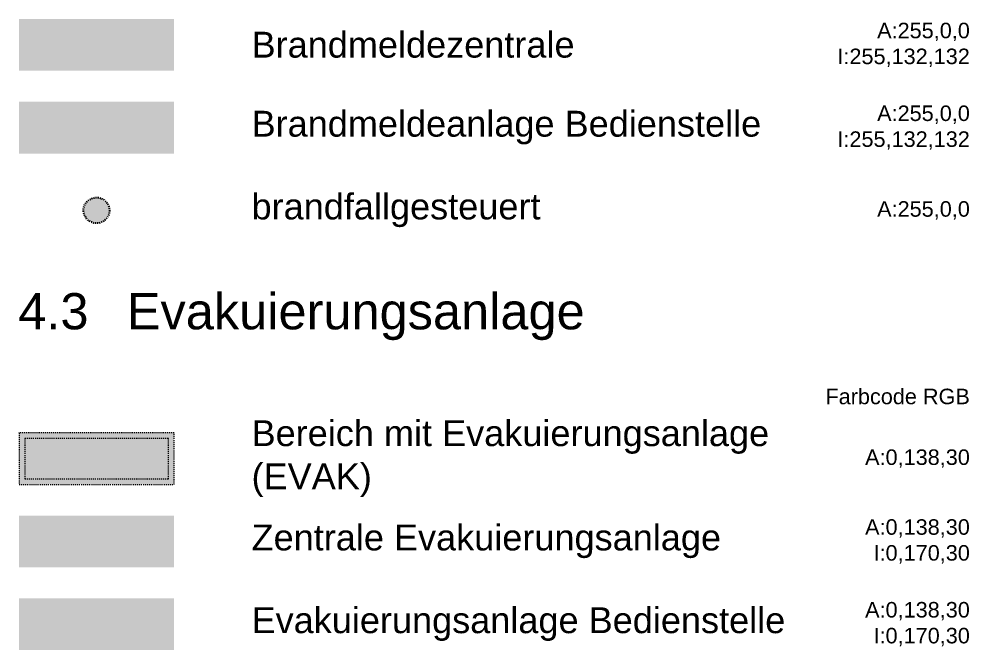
# Paper-space layout 'Layout1' of a CAD drawing. Header units: metres. Extents: x 6 to 406, y 9 to 566.
# Drawn here: x 6.1 to 98, y 308.9 to 369.9 of the extents above; entities that cross this region are included whole.
import ezdxf

# ---------------------------------------------------------------- set-up
doc = ezdxf.new("R2010")
doc.units = ezdxf.units.M
doc.linetypes.add('AL_0_Ausgezogen', pattern=[1, 1, 0])
doc.layers.get('0').update_dxf_attribs({"linetype": 'AL_0_Ausgezogen', "lineweight": 18})
doc.layers.add('BS_Symbole', color=7, linetype='AL_0_Ausgezogen', lineweight=18)
doc.styles.add('ARIAL', font='arial.ttf')

# ---------------------------------------------------------------- blocks, each defined once
blk = doc.blocks.new('Standort Brandmeldezentrale')
at = {"lineweight": 5}
h = blk.add_hatch(color=10, dxfattribs=at)
h.dxf.hatch_style = 1
h.paths.add_polyline_path([(-750, 250), (-750.0000000000001, -250.0000000000011), (750, -249.9999999999982), (750, 250)])
h.paths.add_polyline_path([(695.0000000000001, 194.9999999999996), (694.9999999999999, -194.9999999999982), (-695, -195.0000000000005), (-695.0000000000001, 195.0000000000001)], flags=16)
h.paths.add_polyline_path([(689.9999999999999, 189.9999999999995), (690.0000000000002, -189.9999999999983), (-690, -190.0000000000006), (-690, 190)], flags=0)
h.paths.add_polyline_path([(63.00376615432982, 124.7945907403969), (98.7180518686131, 124.7945907403969), (201.2226900875385, -125.2054092596026), (163.1892949112853, -125.2054092596026), (133.9685156905057, -49.60244079949091), (29.60858990200902, -49.60244079949091), (2.2430982508075, -125.2054092596026), (-33.00736557108505, -125.2054092596026)], flags=0)
h.paths.add_polyline_path([(-58.6574987883642, 125.0000000000009), (-58.6574987883642, -124.9999999999991), (-90.66120936350045, -124.9999999999991), (-90.66120936350045, 84.18367346938886), (-163.4812464692527, -124.9999999999991), (-193.1658475824264, -124.9999999999991), (-265.5220627957841, 87.89424860853465), (-265.5220627957841, -124.9999999999991), (-297.5257733709237, -124.9999999999991), (-297.5257733709237, 125.0000000000009), (-247.4330089924455, 125.0000000000009), (-176.4682594562669, -88.82189239332003), (-103.1844004581245, 125.0000000000009)], flags=0)
h.paths.add_polyline_path([(80.16517617288399, 98.82056476637082), (123.7644340578521, -22.70077104067951), (39.34884964227142, -22.70077104067951)], flags=0)
h.paths.add_polyline_path([(213.3086107312535, -19.99999999999939), (305.8086107312533, -19.99999999999939), (305.8086107312533, -49.9999999999991), (213.3086107312535, -49.9999999999991)], flags=0)
h.paths.add_polyline_path([(339.1287239456437, 125.0000000000009), (518.1639744094651, 125.0000000000009), (518.1639744094651, 95.77922077922132), (362.7836404577023, -95.31539888682569), (522.3383714410033, -95.31539888682569), (522.3383714410033, -124.9999999999991), (324.7502452814514, -124.9999999999991), (324.7502452814514, -94.38775510204066), (478.7391135560324, 95.77922077922132), (339.1287239456437, 95.77922077922132)], flags=0)
h.paths.add_polyline_path([(-353.6050137501206, 62.20117803976671, -0.303598383475978), (-389.4512615528743, 8.606972678388841, -0.2623199222998036), (-345.2547925737792, -31.99745666388267, -0.1533256827112275), (-344.8049941501376, -75.37105751391344, -0.2742623996297111), (-394.433936636224, -120.8256029684593, -0.05158649140883682), (-434.7864412744404, -124.9999999999991), (-529.8699292150758, -124.9999999999991), (-529.8699292150758, 125.0000000000009), (-429.0614232793737, 125.0000000000009, -0.1351874971930213), (-381.9040739998948, 112.0124763954905, -0.2642301054538461)], flags=0)
h.paths.add_polyline_path([(-388.920693455376, 45.9584355235311, -0.296158751138801), (-428.6305242026003, 20.1762523191107), (-496.9385748551509, 20.1762523191107), (-496.9385748551508, 95.77922077922132), (-448.829912731514, 95.77922077922132, -0.03970178134894142), (-414.4295138750364, 93.04339425600237, -0.4926970806984698)], flags=0)
h.paths.add_polyline_path([(-375.4172390480971, -52.64378478664113, -0.1383523999117649), (-380.5192798644259, -73.51576994434072, -0.2658722489347635), (-412.0591685471588, -94.3877551020396, -0.02039967047845265), (-434.7864412744246, -95.31539888682569), (-496.9385748551508, -95.31539888682569), (-496.9385748551508, -9.50834879406201), (-433.6649207625765, -9.50834879406201, -0.09089446029160643), (-391.6363372926415, -17.21232837765853, -0.1996261169235683)], flags=0)
h = blk.add_hatch(color=7, dxfattribs=at)
h.dxf.hatch_style = 1
h.paths.add_polyline_path([(-695, 195.0000000000001), (-695, -195.0000000000004), (695.0000000000001, -194.9999999999981), (695.0000000000001, 194.9999999999996)])
h.paths.add_polyline_path([(690, 189.9999999999995), (690, -189.9999999999983), (-690, -190.0000000000006), (-690, 190)], flags=16)
h.paths.add_polyline_path([(-247.4330089924455, 125.0000000000009), (-176.4682594562669, -88.82189239331998), (-103.1844004581245, 125.0000000000009), (-58.65749878836419, 125.0000000000009), (-58.65749878836419, -124.9999999999991), (-90.66120936350046, -124.9999999999992), (-90.66120936350043, 84.18367346938888), (-163.4812464692527, -124.9999999999992), (-193.1658475824264, -124.9999999999991), (-265.5220627957841, 87.89424860853443), (-265.5220627957841, -124.9999999999991), (-297.5257733709237, -124.9999999999991), (-297.5257733709237, 125.0000000000009)], flags=0)
h.paths.add_polyline_path([(-353.6050137501206, 62.20117803976672, -0.3035983834759779), (-389.4512615528742, 8.606972678388814, -0.2623199222998965), (-345.2547925737726, -31.99745666390294, -0.1533256827111296), (-344.8049941501357, -75.37105751390729, -0.2742623996297375), (-394.4339366362241, -120.8256029684593, -0.05158649140883681), (-434.7864412744406, -124.999999999999), (-529.8699292150757, -124.9999999999991), (-529.8699292150758, 125.0000000000009), (-429.0614232793738, 125.0000000000009, -0.1351874971930216), (-381.9040739998947, 112.0124763954905, -0.2642301054538457)], flags=0)
h.paths.add_polyline_path([(-388.920693455375, 45.95843552353327, -0.2961587511388155), (-428.6305242026003, 20.17625231911066), (-496.9385748551508, 20.17625231911069), (-496.9385748551508, 95.77922077922133), (-448.8299127315138, 95.77922077922133, -0.03970178134894118), (-414.4295138750364, 93.04339425600233, -0.4926970806984482)], flags=0)
h.paths.add_polyline_path([(-381.4469236492046, -30.38033395177064, -0.1151409110581642), (-375.4172390480974, -52.64378478663522, -0.1383523999113687), (-380.5192798643927, -73.51576994428203, -0.1094907600197298), (-393.0424709590309, -87.43042671612986, -0.1353885373279904), (-412.0591685471753, -94.38775510204076, -0.02039967047843906), (-434.786441274426, -95.3153988868257), (-496.9385748551508, -95.3153988868257), (-496.9385748551508, -9.508348794062016), (-433.6649207625765, -9.508348794062044, -0.06683144280477211), (-402.4096832425739, -13.70475704439554, -0.2053419447303173)], flags=0)
h.paths.add_polyline_path([(63.00376615432981, 124.7945907403969), (98.71805186861303, 124.7945907403969), (201.2226900875385, -125.2054092596026), (163.1892949112852, -125.2054092596026), (133.9685156905057, -49.60244079949095), (29.60858990200904, -49.60244079949092), (2.243098250807492, -125.2054092596026), (-33.00736557108505, -125.2054092596025)], flags=0)
h.paths.add_polyline_path([(80.16517617288395, 98.82056476637077), (123.7644340578522, -22.70077104067954), (39.34884964227138, -22.70077104067948)], flags=0)
h.paths.add_polyline_path([(213.3086107312534, -19.9999999999994), (305.8086107312535, -19.9999999999994), (305.8086107312533, -49.99999999999912), (213.3086107312535, -49.99999999999912)], flags=0)
h.paths.add_polyline_path([(339.1287239456437, 125.0000000000009), (518.163974409465, 125.0000000000009), (518.1639744094653, 95.77922077922153), (362.7836404577024, -95.3153988868257), (522.3383714410033, -95.31539888682565), (522.3383714410033, -124.9999999999991), (324.7502452814514, -124.9999999999991), (324.7502452814513, -94.38775510204053), (478.7391135560326, 95.77922077922133), (339.1287239456437, 95.77922077922132)], flags=0)
at = {"lineweight": 5, "true_color": 0xff8484}
h = blk.add_hatch(color=11, dxfattribs=at)
h.paths.add_polyline_path([(-690, -190.0000000000006), (690.0000000000002, -189.9999999999982), (690.0000000000002, 189.9999999999995), (-690, 190)])
h.paths.add_polyline_path([(-529.8699292150758, 125.0000000000009), (-429.0614232793738, 125.0000000000009, -0.1351874971930214), (-381.9040739998948, 112.0124763954905, -0.2642301054538457), (-353.6050137501206, 62.20117803976671, -0.3035983834759781), (-389.4512615528743, 8.606972678388834, -0.262319922299896), (-345.2547925737727, -31.9974566639028, -0.1533256827111276), (-344.8049941501355, -75.37105751390665, -0.2742623996297402), (-394.4339366362241, -120.8256029684593, -0.05158649140883681), (-434.7864412744406, -124.999999999999), (-529.8699292150758, -124.9999999999991)], flags=16)
h.paths.add_polyline_path([(-496.9385748551508, 20.1762523191107), (-496.9385748551508, 95.77922077922132), (-448.8299127315139, 95.77922077922133, -0.03970178134894117), (-414.4295138750365, 93.04339425600234, -0.49269708069845), (-388.9206934553751, 45.95843552353313, -0.2961587511388144), (-428.6305242026003, 20.1762523191107)], flags=0)
h.paths.add_polyline_path([(-496.9385748551508, -9.50834879406201), (-433.6649207625765, -9.508348794061996, -0.06683144280477227), (-402.4096832425739, -13.70475704439556, -0.2053419447303166), (-381.4469236492046, -30.3803339517706, -0.1151409110581647), (-375.4172390480974, -52.64378478663528, -0.1383523999113629), (-380.5192798643923, -73.51576994428129, -0.1094907600197399), (-393.0424709590317, -87.43042671613031, -0.1353885373279861), (-412.0591685471755, -94.38775510204083, -0.02039967047843811), (-434.7864412744252, -95.31539888682572), (-496.9385748551508, -95.3153988868257)], flags=0)
h.paths.add_polyline_path([(-297.5257733709237, 125.0000000000009), (-247.4330089924455, 125.0000000000009), (-176.4682594562669, -88.82189239332), (-103.1844004581245, 125.0000000000009), (-58.65749878836425, 125.0000000000009), (-58.65749878836425, -124.9999999999991), (-90.66120936350046, -124.9999999999991), (-90.66120936350057, 84.18367346938862), (-163.4812464692527, -124.9999999999991), (-193.1658475824263, -124.9999999999991), (-265.5220627957841, 87.89424860853444), (-265.522062795784, -124.9999999999991), (-297.5257733709237, -124.9999999999991)], flags=16)
h.paths.add_polyline_path([(-33.00736557108507, -125.2054092596026), (63.00376615432981, 124.7945907403969), (98.71805186861309, 124.7945907403969), (201.2226900875386, -125.2054092596026), (163.1892949112855, -125.2054092596026), (133.9685156905058, -49.60244079949091), (29.60858990200904, -49.60244079949091), (2.24309825080752, -125.2054092596026)], flags=16)
h.paths.add_polyline_path([(39.34884964227138, -22.70077104067951), (80.16517617288389, 98.82056476637092), (123.7644340578521, -22.70077104067951)], flags=0)
h.paths.add_polyline_path([(213.3086107312535, -19.99999999999939), (305.8086107312533, -19.99999999999939), (305.8086107312535, -49.99999999999911), (213.3086107312536, -49.9999999999991)], flags=16)
h.paths.add_polyline_path([(324.7502452814515, -94.38775510204066), (478.7391135560324, 95.77922077922132), (339.1287239456437, 95.77922077922132), (339.1287239456437, 125.0000000000009), (518.163974409465, 125.0000000000009), (518.1639744094648, 95.77922077922128), (362.7836404577023, -95.31539888682569), (522.3383714410036, -95.3153988868257), (522.3383714410033, -124.9999999999991), (324.7502452814513, -124.9999999999991)], flags=16)
at = {"lineweight": 5, "true_color": 0xffffff}
h = blk.add_hatch(color=7, dxfattribs=at)
h.dxf.hatch_style = 1
h.paths.add_polyline_path([(-389.4512615528743, 8.606972678388841, 0.303598383475978), (-353.6050137501206, 62.20117803976671, 0.2642301054538532), (-381.9040739998962, 112.0124763954914, 0.1351874971930156), (-429.0614232793734, 125.0000000000009), (-529.8699292150758, 125.0000000000009), (-529.8699292150758, -124.9999999999991), (-434.78644127444, -124.9999999999991, 0.05158649140883692), (-394.4339366362237, -120.8256029684593, 0.2742623996297345), (-344.8049941501359, -75.37105751390776, 0.1533256827111323), (-345.2547925737725, -31.99745666390256, 0.2623199222998955)])
h.paths.add_polyline_path([(-496.9385748551508, -9.50834879406201), (-433.6649207625749, -9.50834879406201, -0.06683144280476794), (-402.4096832425744, -13.70475704439542, -0.2053419447303364), (-381.4469236492039, -30.3803339517719, -0.1151409110581957), (-375.4172390480971, -52.64378478664344, -0.1383523999113952), (-380.5192798643986, -73.51576994429276, -0.1094907600196574), (-393.0424709590307, -87.43042671612979, -0.1353885373279882), (-412.0591685471742, -94.38775510204066, -0.02039967047844089), (-434.7864412744275, -95.31539888682569), (-496.9385748551508, -95.31539888682569)], flags=16)
h.paths.add_polyline_path([(-496.9385748551508, 20.1762523191107), (-496.9385748551508, 95.77922077922132), (-448.829912731514, 95.77922077922132, -0.03970178134894145), (-414.4295138750362, 93.0433942560022, -0.4926970806984506), (-388.9206934553754, 45.95843552353305, -0.2961587511388136), (-428.6305242025998, 20.1762523191107)], flags=16)
h.paths.add_polyline_path([(-247.4330089924455, 125.0000000000009), (-297.5257733709237, 125.0000000000009), (-297.5257733709237, -124.9999999999991), (-265.5220627957841, -124.9999999999991), (-265.5220627957841, 87.89424860853448), (-193.1658475824264, -124.9999999999991), (-163.4812464692527, -124.9999999999991), (-90.66120936350045, 84.18367346938923), (-90.66120936350045, -124.9999999999991), (-58.6574987883642, -124.9999999999991), (-58.6574987883642, 125.0000000000009), (-103.1844004581245, 125.0000000000009), (-176.4682594562669, -88.82189239332003)])
h.paths.add_polyline_path([(98.7180518686131, 124.7945907403969), (63.00376615432982, 124.7945907403969), (-33.00736557108505, -125.2054092596026), (2.2430982508075, -125.2054092596026), (29.60858990200902, -49.60244079949091), (133.9685156905057, -49.60244079949091), (163.1892949112853, -125.2054092596026), (201.2226900875385, -125.2054092596026)])
h.paths.add_polyline_path([(39.34884964227142, -22.70077104067951), (80.16517617288399, 98.82056476637082), (123.7644340578521, -22.70077104067951)], flags=16)
h.paths.add_polyline_path([(305.8086107312533, -19.99999999999939), (213.3086107312535, -19.99999999999939), (213.3086107312535, -49.9999999999991), (305.8086107312533, -49.9999999999991)])
h.paths.add_polyline_path([(518.1639744094651, 95.77922077922132), (518.1639744094651, 125.0000000000009), (339.1287239456437, 125.0000000000009), (339.1287239456437, 95.77922077922132), (478.7391135560325, 95.77922077922132), (324.7502452814514, -94.38775510203995), (324.7502452814514, -124.9999999999991), (522.3383714410033, -124.9999999999991), (522.3383714410033, -95.31539888682569), (362.7836404577023, -95.31539888682569)])
blk = doc.blocks.new('Bedienstelle Brandmeldeanlage')
at = {"lineweight": 5}
h = blk.add_hatch(color=10, dxfattribs=at)
h.dxf.hatch_style = 1
h.paths.add_polyline_path([(-749.71262867935, 249.5914779186714), (-749.71262867935, -250.4085220813286), (750.28737132065, -250.4085220813258), (750.28737132065, 249.5914779186714)])
h.paths.add_polyline_path([(695.2873713206502, 194.5914779186731), (695.2873713206502, -195.4085220813246), (-694.7126286793502, -195.4085220813274), (-694.7126286793502, 194.5914779186731)], flags=16)
h.paths.add_polyline_path([(690.28737132065, 189.591477918672), (690.28737132065, -190.4085220813263), (-689.7126286793499, -190.4085220813262), (-689.71262867935, 189.591477918672)], flags=0)
h.paths.add_polyline_path([(-368.3755760957238, 124.5914779186743), (-297.4108265595459, -89.2304144746467), (-224.1269675614033, 124.5914779186743), (-179.6000658916417, 124.5914779186743), (-179.6000658916417, -125.4085220813257), (-211.6037764667792, -125.4085220813257), (-211.6037764667792, 83.77515138806277), (-284.4238135725317, -125.4085220813257), (-314.1084146857052, -125.4085220813257), (-386.4646298990633, 87.48572652720651), (-386.4646298990633, -125.4085220813257), (-418.4683404742029, -125.4085220813257), (-418.4683404742029, 124.5914779186743)], flags=0)
h.paths.add_polyline_path([(-474.5475808533987, 61.79265595843992, -0.3035983834759778), (-510.3938286561527, 8.198450597061907, -0.2623199222998798), (-466.1973596770523, -32.40597874522709, -0.1533256827111674), (-465.7475612534163, -75.77957959523991, -0.2742623996297134), (-515.3765037395034, -121.2341250497861, -0.05158649140883483), (-555.7290083777192, -125.4085220813257), (-650.8124963183545, -125.4085220813257), (-650.8124963183545, 124.5914779186743), (-550.0039903826553, 124.5914779186743, -0.1351874971930498), (-502.8466411031668, 111.6039543141585, -0.2642301054538111)], flags=0)
h.paths.add_polyline_path([(-509.863260558654, 45.54991344220562, -0.2961587511388092), (-549.5730913058794, 19.76773023778352), (-617.881141958429, 19.76773023778358), (-617.881141958429, 95.37069869789525), (-569.772479834804, 95.37069869789525, -0.0397017813489579), (-535.3720809783123, 92.63487217467397, -0.492697080698435)], flags=0)
h.paths.add_polyline_path([(-502.3894907524859, -30.78885603309405, -0.1151409110581959), (-496.3598061513763, -53.05230686796375, -0.1383523999115111), (-501.4618469676831, -73.92429202563005, -0.1094907600195818), (-513.9850380623101, -87.83894879745719, -0.1353885373279797), (-533.0017356504518, -94.79627718336775, -0.02039967047845031), (-555.7290083777151, -95.72392096815372), (-617.881141958429, -95.72392096815378), (-617.881141958429, -9.91687087538844), (-554.6074878658576, -9.916870875388383, -0.0668314428047781), (-523.3522503458522, -14.11327912572273, -0.2053419447302835)], flags=0)
h.paths.add_polyline_path([(-57.93880094894899, 124.3860686590703), (-22.22451523466572, 124.3860686590702), (80.28012298426023, -125.6139313409298), (42.24672780800728, -125.6139313409297), (13.02594858722756, -50.01096288081806), (-91.33397720127027, -50.010962880818), (-118.6994688524725, -125.6139313409298), (-153.9499326743635, -125.6139313409298)], flags=0)
h.paths.add_polyline_path([(-40.77739093039537, 98.41204268504467), (2.821866954574659, -23.10929312200665), (-81.59371746100607, -23.10929312200665)], flags=0)
h.paths.add_polyline_path([(92.36604362797488, -20.40852208132742), (184.8660436279753, -20.40852208132745), (184.8660436279754, -50.40852208132571), (92.36604362797488, -50.40852208132571)], flags=0)
h.paths.add_polyline_path([(222.4186500224563, 124.5914779186743), (323.2271559581556, 124.5914779186743, -0.1351874971930503), (370.3845052376443, 111.6039543141584, -0.2642301054538104), (398.6835654874123, 61.79265595843992, -0.3035983834759768), (362.8373176846587, 8.198450597061822, -0.262319922299876), (407.0337866637585, -32.40597874522672, -0.1533256827111589), (407.4835850873955, -75.77957959523724, -0.2742623996297244), (357.8546426013075, -121.234125049786, -0.05158649140883513), (317.5021379630915, -125.4085220813257), (222.4186500224563, -125.4085220813257)], flags=0)
h.paths.add_polyline_path([(255.3500043823819, 95.37069869789525), (303.458666506007, 95.37069869789522, -0.03970178134895781), (337.8590653624987, 92.634872174674, -0.492697080698432), (363.3678857821571, 45.54991344220599, -0.296158751138812), (323.6580550349315, 19.76773023778352), (255.3500043823819, 19.76773023778358)], flags=0)
h.paths.add_polyline_path([(255.3500043823819, -9.91687087538844), (318.6236584749533, -9.916870875388383, -0.0668314428047783), (349.8788959949588, -14.11327912572276, -0.2053419447302813), (370.8416555883248, -30.78885603309385, -0.1151409110581949), (376.8713401894345, -53.05230686796335, -0.1383523999115143), (371.7692993731278, -73.92429202563017, -0.1094907600195795), (359.2461082785011, -87.83894879745702, -0.1353885373279813), (340.2294106903591, -94.79627718336775, -0.02039967047845027), (317.5021379630959, -95.72392096815378), (255.3500043823819, -95.72392096815378)], flags=0)
h.paths.add_polyline_path([(484.1691839520293, 116.8065464857485, -0.1874772798778632), (575.9932197275932, 127.2831143259145, -0.3301436519569296), (634.7266322016753, 54.05447140915476), (603.2208099736879, 51.77144081292317, 0.3364718847222812), (567.9703461517972, 96.76216437507424, 0.1874772798778585), (498.8608841851928, 88.87719220438805, 0.4395677673754722), (489.1206244449326, 52.00335175912062, 0.1912053631111671), (522.0519788048571, 28.34843524706059, -0.01524467258361925), (599.9740567269353, 6.316895358376115, -0.3403330926126196), (642.6456708271205, -54.90759443754359, -0.3243877841904338), (587.9146875247118, -123.3213235655552, -0.1539222851594223), (493.2950214764787, -119.8426593726098, -0.2237965061336586), (452.7106058920605, -79.49015473439238, -0.04516563573959604), (443.6660789903885, -45.1673346972816), (475.2125745544349, -42.34227539303868, 0.04142273294513012), (482.377521340601, -68.7305537155791, 0.2237965061336467), (503.8844362406659, -90.11457195907138, 0.153922285159425), (579.5367985755704, -92.89590880961987, 0.3243877841904803), (611.1232905642016, -53.41279382382749, 0.3403330926126042), (590.4663771128287, -23.77461365447095, 0.01524467258361722), (514.3956296428328, -2.266515411469555, -0.1912053631112095), (462.5527128100555, 34.97276287686802, -0.4395677673754324)], flags=0)
h = blk.add_hatch(color=7, dxfattribs=at)
h.dxf.hatch_style = 1
h.paths.add_polyline_path([(-694.7126286793502, 194.5914779186731), (-694.7126286793502, -195.4085220813275), (695.2873713206501, -195.4085220813246), (695.2873713206501, 194.5914779186731)])
h.paths.add_polyline_path([(690.2873713206499, 189.591477918672), (690.2873713206499, -190.4085220813263), (-689.7126286793499, -190.4085220813263), (-689.7126286793499, 189.591477918672)], flags=16)
h.paths.add_polyline_path([(-502.8466411031663, 111.6039543141582, -0.2642301054538086), (-474.5475808533987, 61.79265595843992, -0.3035983834759779), (-510.3938286561527, 8.198450597061878, -0.2623199222998813), (-466.1973596770522, -32.40597874522743, -0.153325682711167), (-465.7475612534163, -75.77957959524014, -0.2742623996297125), (-515.3765037395035, -121.2341250497861, -0.05158649140883485), (-555.7290083777193, -125.4085220813257), (-650.8124963183545, -125.4085220813257), (-650.8124963183545, 124.5914779186743), (-550.0039903826553, 124.5914779186743, -0.1351874971930513)], flags=0)
h.paths.add_polyline_path([(-418.4683404742029, 124.5914779186743), (-368.3755760957238, 124.5914779186743), (-297.4108265595459, -89.23041447464664), (-224.1269675614032, 124.5914779186743), (-179.6000658916417, 124.5914779186743), (-179.6000658916418, -125.4085220813258), (-211.6037764667792, -125.4085220813258), (-211.6037764667792, 83.7751513880628), (-284.4238135725317, -125.4085220813257), (-314.1084146857052, -125.4085220813257), (-386.4646298990633, 87.48572652720651), (-386.4646298990633, -125.4085220813257), (-418.4683404742029, -125.4085220813257)], flags=0)
h.paths.add_polyline_path([(-509.863260558654, 45.54991344220565, -0.2961587511388094), (-549.5730913058794, 19.76773023778355), (-617.881141958429, 19.76773023778358), (-617.881141958429, 95.37069869789524), (-569.772479834804, 95.37069869789525, -0.03970178134895799), (-535.3720809783123, 92.63487217467397, -0.4926970806984347)], flags=0)
h.paths.add_polyline_path([(-523.3522503458513, -14.11327912572295, -0.2053419447302768), (-502.3894907524859, -30.78885603309402, -0.1151409110581959), (-496.3598061513763, -53.05230686796372, -0.1383523999115058), (-501.4618469676827, -73.92429202562931, -0.1094907600195874), (-513.9850380623102, -87.83894879745725, -0.135388537327979), (-533.0017356504518, -94.79627718336775, -0.02039967047845031), (-555.7290083777151, -95.72392096815372), (-617.881141958429, -95.72392096815378), (-617.881141958429, -9.916870875388469), (-554.6074878658576, -9.916870875388383, -0.06683144280478007)], flags=0)
h.paths.add_polyline_path([(-57.93880094894894, 124.3860686590702), (-22.22451523466566, 124.3860686590702), (80.28012298426029, -125.6139313409298), (42.24672780800711, -125.6139313409298), (13.02594858722745, -50.01096288081808), (-91.33397720127022, -50.01096288081803), (-118.6994688524724, -125.6139313409298), (-153.9499326743635, -125.6139313409298)], flags=0)
h.paths.add_polyline_path([(-40.77739093039526, 98.4120426850449), (2.821866954574602, -23.10929312200665), (-81.59371746100618, -23.10929312200665)], flags=0)
h.paths.add_polyline_path([(92.36604362797482, -20.40852208132742), (184.8660436279753, -20.40852208132742), (184.8660436279753, -50.40852208132571), (92.36604362797482, -50.40852208132571)], flags=0)
h.paths.add_polyline_path([(222.4186500224564, 124.5914779186743), (323.2271559581555, 124.5914779186743, -0.1351874971930506), (370.3845052376442, 111.6039543141584, -0.2642301054538104), (398.6835654874122, 61.79265595843992, -0.3035983834759785), (362.8373176846579, 8.198450597061935, -0.2623199222998807), (407.0337866637585, -32.40597874522709, -0.1533256827111575), (407.4835850873955, -75.77957959523724, -0.2742623996297247), (357.8546426013074, -121.2341250497861, -0.05158649140883496), (317.5021379630916, -125.4085220813257), (222.4186500224564, -125.4085220813257)], flags=0)
h.paths.add_polyline_path([(255.3500043823819, 95.37069869789525), (303.4586665060069, 95.37069869789525, -0.03970178134895806), (337.8590653624988, 92.63487217467397, -0.4926970806984349), (363.3678857821568, 45.54991344220551, -0.2961587511388077), (323.6580550349314, 19.76773023778355), (255.3500043823819, 19.76773023778352)], flags=0)
h.paths.add_polyline_path([(255.3500043823819, -9.91687087538844), (318.6236584749532, -9.916870875388383, -0.0668314428047783), (349.8788959949587, -14.11327912572276, -0.2053419447302846), (370.841655588325, -30.78885603309433, -0.1151409110581822), (376.8713401894346, -53.05230686796131, -0.1383523999115046), (371.7692993731295, -73.92429202562704, -0.1094907600195958), (359.2461082785018, -87.83894879745662, -0.1353885373279866), (340.2294106903591, -94.79627718336775, -0.02039967047845027), (317.5021379630959, -95.72392096815378), (255.3500043823819, -95.72392096815378)], flags=0)
h.paths.add_polyline_path([(484.1691839520292, 116.8065464857485, -0.1874772798778641), (575.9932197275936, 127.2831143259144, -0.3301436519569279), (634.7266322016754, 54.05447140915476), (603.2208099736878, 51.77144081292317, 0.3364718847222803), (567.9703461517973, 96.76216437507418, 0.1874772798778588), (498.8608841851927, 88.87719220438804, 0.4395677673754739), (489.1206244449326, 52.00335175912051, 0.1912053631111661), (522.0519788048572, 28.34843524706082, -0.01524467258361929), (599.9740567269354, 6.316895358376058, -0.3403330926126184), (642.6456708271204, -54.90759443754351, -0.3243877841904342), (587.9146875247117, -123.3213235655552, -0.1539222851594223), (493.2950214764786, -119.8426593726098, -0.2237965061336586), (452.7106058920605, -79.49015473439238, -0.04516563573959604), (443.6660789903884, -45.1673346972816), (475.2125745544349, -42.34227539303868, 0.04142273294512967), (482.3775213406009, -68.73055371557882, 0.2237965061336474), (503.8844362406658, -90.11457195907133, 0.153922285159425), (579.5367985755703, -92.89590880961987, 0.324387784190477), (611.1232905642017, -53.4127938238282, 0.3403330926126072), (590.4663771128288, -23.77461365447118, 0.01524467258361735), (514.3956296428325, -2.266515411469499, -0.1912053631112087), (462.5527128100555, 34.9727628768681, -0.4395677673754318)], flags=0)
at = {"lineweight": 5, "true_color": 0xff8484}
blk.add_hatch(color=11, dxfattribs=at).paths.add_polyline_path([(-689.7126286793498, 189.591477918672), (-689.71262867935, -190.4085220813263), (690.28737132065, -190.4085220813263), (690.28737132065, 189.591477918672)])
at = {"lineweight": 5, "true_color": 0xffffff}
h = blk.add_hatch(color=7, dxfattribs=at)
h.paths.add_polyline_path([(-502.8466411031741, 111.6039543141634, 0.1351874971930155), (-550.0039903826516, 124.5914779186743), (-650.8124963183545, 124.5914779186743), (-650.8124963183545, -125.4085220813257), (-555.7290083777194, -125.4085220813257, 0.05158649140883526), (-515.376503739503, -121.2341250497863, 0.2742623996296673), (-465.7475612534197, -75.77957959525088, 0.1533256827111713), (-466.1973596770492, -32.4059787452361, 0.2623199222999237), (-510.3938286561527, 8.198450597061878, 0.3035983834759775), (-474.5475808533987, 61.79265595843992, 0.2642301054538534)])
h.paths.add_polyline_path([(-509.8632605586542, 45.54991344220502, -0.2961587511388034), (-549.5730913058776, 19.76773023778355), (-617.881141958429, 19.76773023778355), (-617.881141958429, 95.37069869789525), (-569.7724798347917, 95.37069869789525, -0.03970178134894099), (-535.3720809783154, 92.63487217467434, -0.4926970806984632)], flags=16)
h.paths.add_polyline_path([(-523.3522503458549, -14.11327912572256, -0.2053419447303063), (-502.3894907524846, -30.78885603309425, -0.115140911058193), (-496.3598061513762, -53.05230686796472, -0.1383523999115149), (-501.4618469676845, -73.92429202563073, -0.1094907600196321), (-513.985038062317, -87.83894879746208, -0.135388537327928), (-533.0017356504538, -94.7962771833678, -0.02039967047844089), (-555.729008377708, -95.72392096815372), (-617.881141958429, -95.72392096815372), (-617.881141958429, -9.91687087538844), (-554.6074878658542, -9.91687087538844, -0.0668314428047662)], flags=16)
h.paths.add_polyline_path([(-368.3755760957238, 124.5914779186743), (-418.4683404742029, 124.5914779186743), (-418.4683404742029, -125.4085220813257), (-386.4646298990633, -125.4085220813257), (-386.4646298990633, 87.48572652720645), (-314.1084146857052, -125.4085220813257), (-284.4238135725317, -125.4085220813257), (-211.6037764667792, 83.7751513880628), (-211.6037764667792, -125.4085220813257), (-179.6000658916417, -125.4085220813257), (-179.6000658916417, 124.5914779186743), (-224.1269675614033, 124.5914779186743), (-297.4108265595459, -89.23041447464664)])
h.paths.add_polyline_path([(-22.22451523466566, 124.3860686590702), (-57.93880094894894, 124.3860686590702), (-153.9499326743635, -125.6139313409298), (-118.6994688524725, -125.6139313409298), (-91.33397720127027, -50.01096288081806), (13.0259485872275, -50.01096288081806), (42.24672780800725, -125.6139313409298), (80.28012298426029, -125.6139313409298)])
h.paths.add_polyline_path([(-40.77739093039531, 98.41204268504475), (2.821866954574631, -23.10929312200665), (-81.5937174610061, -23.10929312200665)], flags=16)
h.paths.add_polyline_path([(184.8660436279753, -20.40852208132742), (92.36604362797488, -20.40852208132742), (92.36604362797488, -50.40852208132571), (184.8660436279753, -50.40852208132571)])
h.paths.add_polyline_path([(362.8373176846561, 8.198450597061878, 0.3035983834759824), (398.6835654874122, 61.79265595843992, 0.2642301054538539), (370.3845052376368, 111.6039543141662, 0.1351874971930153), (323.2271559581593, 124.5914779186743), (222.4186500224564, 124.5914779186743), (222.4186500224564, -125.4085220813257), (317.5021379630915, -125.4085220813257, 0.05158649140883522), (357.8546426013079, -121.2341250497863, 0.2742623996296662), (407.4835850873912, -75.77957959525088, 0.1533256827111753), (407.0337866637618, -32.4059787452361, 0.2623199222999227)])
h.paths.add_polyline_path([(318.6236584749568, -9.91687087538844, -0.06683144280476637), (349.878895994956, -14.11327912572256, -0.2053419447303078), (370.8416555883263, -30.78885603309425, -0.1151409110581936), (376.8713401894348, -53.05230686796472, -0.1383523999115009), (371.7692993731285, -73.92429202563073, -0.10949076001964), (359.2461082784939, -87.83894879746208, -0.1353885373279303), (340.229410690357, -94.7962771833678, -0.0203996704784409), (317.5021379631029, -95.72392096815372), (255.3500043823819, -95.72392096815372), (255.3500043823819, -9.91687087538844)], flags=16)
h.paths.add_polyline_path([(255.3500043823819, 19.76773023778355), (255.3500043823819, 95.37069869789525), (303.4586665060184, 95.37069869789525, -0.03970178134894102), (337.8590653624956, 92.63487217467434, -0.4926970806984604), (363.3678857821567, 45.54991344220502, -0.2961587511388043), (323.6580550349312, 19.76773023778355)], flags=16)
h.paths.add_polyline_path([(489.1206244449324, 52.00335175912107, -0.4395677673754645), (498.860884185193, 88.87719220438817, -0.1874772798778524), (567.9703461517947, 96.76216437507696, -0.3364718847222963), (603.2208099736879, 51.77144081292317), (634.7266322016753, 54.05447140915476, 0.3301436519569313), (575.9932197275932, 127.2831143259149, 0.1874772798778611), (484.1691839520296, 116.8065464857486, 0.4395677673754377), (462.552712810056, 34.9727628768685, 0.1912053631112018), (514.3956296428316, -2.266515411468163, -0.01524467258361801), (590.4663771128301, -23.77461365447198, -0.3403330926126145), (611.1232905642014, -53.41279382382902, -0.3243877841904557), (579.5367985755706, -92.89590880961975, -0.1539222851594224), (503.884436240668, -90.11457195907349, -0.2237965061336484), (482.3775213406011, -68.73055371557848, -0.04142273294513239), (475.212574554435, -42.34227539303868), (443.6660789903885, -45.1673346972816, 0.04516563573959117), (452.7106058920597, -79.49015473438885, 0.2237965061336523), (493.2950214764733, -119.8426593726074, 0.1539222851594255), (587.914687524709, -123.321323565556, 0.3243877841904513), (642.6456708271205, -54.90759443754223, 0.3403330926126191), (599.9740567269344, 6.316895358376428, 0.01524467258361873), (522.051978804858, 28.34843524706037, -0.1912053631111747)])
blk = doc.blocks.new('Brandfallgesteuert')
at = {"lineweight": 5}
h = blk.add_hatch(color=10, dxfattribs=at)
h.dxf.hatch_style = 1
edge = h.paths.add_edge_path()
edge.add_arc((5.162537064506978e-15, -2.664535259100376e-15), 125, 0, 360)
at = {"color": 7, "lineweight": 25}
blk.add_circle((5.162537064506978e-15, -2.664535259100376e-15), 125, dxfattribs=at)
blk = doc.blocks.new('Bereich mit Evakuationsanlage')
at = {"lineweight": 5, "true_color": 0x008a1e}
h = blk.add_hatch(color=106, dxfattribs=at)
h.dxf.hatch_style = 1
h.paths.add_polyline_path([(750, 249.9999999999992), (-750, 249.9999999999992), (-750, -250.000000000002), (750, -249.9999999999992)])
h.paths.add_polyline_path([(695.0000000000001, 194.9999999999986), (695.0000000000001, -194.9999999999992), (-695, -195.0000000000015), (-695, 194.9999999999991)], flags=0)
h.paths.add_polyline_path([(695.0000000000001, 194.9999999999986), (695.0000000000001, -194.9999999999992), (-695, -195.0000000000015), (-695, 194.9999999999991)], flags=16)
at = {"lineweight": 5, "true_color": 0xffffff}
h = blk.add_hatch(color=7, dxfattribs=at)
h.dxf.hatch_style = 1
h.paths.add_polyline_path([(695.0000000000001, 194.9999999999986), (-695, 194.9999999999991), (-695, -195.0000000000015), (695.0000000000001, -194.9999999999992)])
at = {"color": 106, "linetype": 'ByBlock', "lineweight": 5, "true_color": 0x008a1e}
for points in [[(-750, -250.000000000002), (750, -249.9999999999992), (750, 249.9999999999992), (-750, 249.9999999999992)], [(-695, -195.0000000000015), (695.0000000000001, -194.9999999999992), (695.0000000000001, 194.9999999999986), (-695, 194.9999999999991)]]:
    blk.add_lwpolyline(points, close=True, dxfattribs=at)
blk = doc.blocks.new('Bedienstelle Evakuationsanlage')
at = {"lineweight": 5, "true_color": 0x008a1e}
h = blk.add_hatch(color=106, dxfattribs=at)
h.dxf.hatch_style = 1
h.paths.add_polyline_path([(-750.0000000000001, 250), (-750.0000000000001, -250.000000000001), (750.0000000000003, -249.9999999999983), (750.0000000000003, 250)])
h.paths.add_polyline_path([(695.0000000000001, 194.9999999999996), (694.9999999999999, -194.9999999999981), (-695.0000000000001, -195.0000000000006), (-695.0000000000001, 194.9999999999999)], flags=16)
h.paths.add_polyline_path([(690, 189.9999999999995), (690, -189.999999999998), (-690, -190.0000000000005), (-690, 190.0000000000002)], flags=0)
h.paths.add_polyline_path([(148.8447262355293, -19.99999999999921), (225.7262688790435, -19.99999999999921), (225.7262688790435, -49.99999999999893), (148.8447262355293, -49.99999999999893)], flags=0)
h.paths.add_polyline_path([(282.9626330617317, 95.34050798742157), (324.4947088819932, 95.34050798742157, -0.02601958506124798), (345.9302183235988, 94.04953728373665, -0.2947094077284876), (370.748222710798, 75.65790179509521, -0.1482838070735711), (372.8586769412079, 45.60887574756396, -0.2846061220454388), (351.212263698009, 21.99287600301956, -0.05451338080079457), (332.6652278856413, 19.81222987112297), (282.9626330617317, 19.81222987112297)], flags=0)
h.paths.add_polyline_path([(282.9626330617317, -9.653388132364068), (324.3362871543065, -9.653388132364068, -0.05289012762370057), (356.0794931798964, -12.3294164491468, -0.2010943874823047), (377.6266394971752, -29.91147291506273, -0.1174092869085638), (382.5839688687847, -52.64378478663505, -0.09250168375688358), (379.5142312225536, -71.64470517814276, -0.1673441127405431), (366.1583899370964, -88.81511813289653, -0.1297684728672084), (346.0588350683363, -95.10860031343445, -0.01447331645384662), (323.2147666424407, -95.57620622494092), (282.9626330617316, -95.57620622494096)], flags=0)
h.paths.add_polyline_path([(478.1940236206349, 118.9890602259998, -0.238306921605301), (557.7865828906407, 120.3647045110262, -0.1559695092023655), (586.079731243729, 93.09953308814694, -0.1123630126717081), (595.7702423115736, 54.38228297234744), (569.6364569253001, 52.17996289424995, 0.219170514711864), (552.7733726352691, 90.12696175226478, 0.2560221746016769), (490.8220520096588, 93.83669405348758, 0.4184779272379968), (477.3302784338686, 44.15755386953475, 0.1466553533134588), (494.9656997728399, 31.26227128658863, 0.02766473327254213), (515.6937951936969, 24.16141928455713, -0.0575877574725847), (569.8632649480091, 4.854080634658867, -0.2669569386190057), (601.7463110156134, -54.28253285963595, -0.2617719180063214), (567.7294102004785, -118.6644567748418, -0.2006062344335842), (486.7646316603249, -123.3185823717292, -0.2019546573657404), (445.0765948657379, -79.97400913992392, -0.07872195110379607), (438.6378439419333, -44.75881261595447), (464.2994967741652, -42.07506936929271, 0.09754318806941342), (471.4234353492366, -70.8187824907732, 0.16802882558407), (497.1792841963298, -94.2478604355026, 0.2298976764820613), (559.3983642931678, -90.34299865435713, 0.257686765875903), (575.6043046068315, -55.34401311743066, 0.1917492000003588), (566.3459734603325, -32.09573599074575, 0.1097075098019735), (541.505500894583, -18.05545579554834, -0.01469271403295432), (490.1396303099041, -1.187096531511319, -0.2031332486882681), (452.499947690316, 31.56794635728144, -0.3725477662487138)], flags=0)
at = {"lineweight": 5}
h = blk.add_hatch(color=7, dxfattribs=at)
h.dxf.hatch_style = 1
h.paths.add_polyline_path([(-695.0000000000001, 194.9999999999999), (-695.0000000000001, -195.0000000000005), (695, -194.9999999999981), (695, 194.9999999999996)])
h.paths.add_polyline_path([(690, 189.9999999999995), (690, -189.999999999998), (-690, -190.0000000000006), (-690, 190.0000000000002)], flags=16)
h.paths.add_polyline_path([(148.8447262355293, -19.9999999999992), (225.7262688790435, -19.9999999999992), (225.7262688790435, -49.99999999999892), (148.8447262355293, -49.99999999999892)], flags=0)
h.paths.add_polyline_path([(282.9626330617318, -9.653388132364057), (324.3362871543041, -9.653388132364057, -0.05289012762369921), (356.0794931798932, -12.32941644914587, -0.201094387482774), (377.6266394972023, -29.91147291511925, -0.1174092869084229), (382.5839688687853, -52.64378478666953, -0.1059371419112233), (378.501448489911, -74.24616132166324, -0.1459338742326381), (366.158389936938, -88.81511813299613, -0.1297684728694792), (346.058835067782, -95.10860031346203, -0.01447331645348634), (323.2147666424547, -95.5762062249409), (282.9626330617318, -95.5762062249409)], flags=0)
h.paths.add_polyline_path([(478.1940236206273, 118.9890602259959, -0.2383069216049368), (557.7865828905237, 120.3647045110838, -0.1559695092031276), (586.0797312437569, 93.09953308809145, -0.1123630126715332), (595.7702423115736, 54.38228297234744), (569.6364569253001, 52.17996289424997, 0.21917051471192), (552.7733726352594, 90.12696175227094, 0.2560221746015855), (490.8220520096684, 93.83669405349296, 0.4184779272382267), (477.3302784338807, 44.15755386951889, 0.1466553533132854), (494.9656997728344, 31.26227128659079, 0.02766473327255937), (515.6937951937045, 24.16141928455531, -0.0575877574725741), (569.8632649480069, 4.854080634660306, -0.2669569386189073), (601.7463110156127, -54.28253285960929, -0.2617719180064311), (567.7294102004746, -118.6644567748437, -0.2006062344335624), (486.7646316603293, -123.318582371731, -0.2019546573658079), (445.0765948657327, -79.97400913990919, -0.07872195110376176), (438.6378439419335, -44.75881261595444), (464.2994967741651, -42.07506936929269, 0.09754318806936449), (471.4234353492291, -70.81878249075999, 0.1680288255838606), (497.1792841962753, -94.24786043548028, 0.2298976764822717), (559.3983642931662, -90.34299865435821, 0.2576867658756711), (575.6043046068316, -55.34401311746598, 0.1917492000005424), (566.3459734603414, -32.09573599075361, 0.1097075098020179), (541.5055008945831, -18.05545579554843, -0.01469271403295694), (490.139630309895, -1.187096531508473, -0.2031332486884767), (452.4999476902904, 31.56794635733718, -0.3725477662484325)], flags=0)
at = {"lineweight": 5, "true_color": 0x00aa1e}
blk.add_hatch(color=104, dxfattribs=at).paths.add_polyline_path([(-690, 190.0000000000002), (-690, -190.0000000000006), (690, -189.9999999999981), (690, 189.9999999999995)])
at = {"lineweight": 5, "true_color": 0xffffff}
h = blk.add_hatch(color=7, dxfattribs=at)
h.paths.add_polyline_path([(-352.6097157894345, -125.2054092596023), (-432.1553558636436, 124.7945907403977), (-403.060179611323, 124.7945907403977), (-338.7759495556612, -97.41876733010315), (-272.5917195000034, 124.7945907403977), (-244.9965432476836, 124.7945907403977), (-324.9421833218924, -125.2054092596023)])
h.paths.add_polyline_path([(-30.62357561980205, 124.7945907403974), (-3.344763145987602, 124.7945907403974), (-3.344763145987602, 0.8793773823263997), (98.63909547158985, 124.7945907403974), (135.3621724980621, 124.794590740397), (49.15653052801645, 23.40667680751487), (139.1941678004332, -125.2054092596026), (103.2993395831817, -125.2054092596026), (30.27499313345291, 1.100423128130149), (-3.344763145987602, -38.9414018384528), (-3.344763145987602, -125.2054092596026), (-30.62357561980205, -125.2054092596026)])
h.paths.add_polyline_path([(-114.4661165315449, -22.70077104068129), (-149.9739087393368, 98.82056476636905), (-185.4817009471264, -22.70077104068129)], flags=16)
h.paths.add_polyline_path([(-243.2421833218939, -125.2054092596023), (-213.9917195000009, -125.2054092596023), (-192.0262278487996, -49.60244079949057), (-106.0663020603022, -49.60244079949057), (-82.24552283952222, -125.2054092596023), (-50.21212766326924, -125.2054092596023), (-135.5167658821949, 124.794590740397), (-164.4310515964787, 124.794590740397)])
h.paths.add_polyline_path([(-449.0097157894332, -125.2054092596026), (-601.9299384239276, -125.2054092596026), (-601.9299384239276, 124.7945907403974), (-455.0394003905502, 124.7945907403974), (-455.0394003905502, 95.57381151961799), (-574.734762171612, 95.57381151961799), (-574.734762171612, 18.57937738232636), (-462.0158382384023, 18.57937738232636), (-462.0158382384023, -10.64140183845268), (-574.734762171612, -10.64140183845268), (-574.734762171612, -95.52080814642956), (-449.0097157894332, -95.52080814642956)])
edge = h.paths.add_edge_path()
edge.add_arc((319.3100888210824, -53.27203588194424), 91.40486478552262, 345.7695913987703, 373.6594429251014)
edge.add_arc((352.7244059516977, -45.88146257295456), 57.19473195262746, 14.36997540589872, 70.11760856010193)
edge.add_arc((339.694868412754, 59.75097212412896), 61.18099676390992, 302.0662121773105, 362.202488784439)
edge.add_arc((338.4981926569095, 63.19624930157417), 62.34207491892825, 358.9944867233982, 427.3323965887204)
edge.add_arc((333.6669126340094, 25.51824481266998), 99.4817917442355, 73.13769854295496, 90.0491191169743)
edge.add_line((333.5816278676884, 125.0000000000011), (255.8312787018065, 125.0000000000011))
edge.add_line((255.8312787018065, 125.0000000000011), (255.8312787018065, -124.9999999999989))
edge.add_line((255.8312787018065, -124.9999999999989), (334.8575766594059, -124.9999999999989))
edge.add_arc((336.6377518668011, 0.2200645900710043), 125.232717768602, 269.1855166662049, 279.6207030247143)
edge.add_arc((348.8308142499572, -63.56656151118983), 60.32080055583172, 278.3276226535228, 348.3557728557662)
edge = h.paths.add_edge_path()
edge.add_arc((509.9686413342375, 59.6028392213267), 63.94220802441306, 206.0044602584807, 251.9342412254721)
edge.add_arc((802.7797226477367, 864.1924695260849), 920.1226117681503, 250.1364739073082, 253.5035536455846)
edge.add_arc((522.316016269394, -81.00043457950899), 65.80506571908931, 48.00260838377602, 73.04556783494542, ccw=False)
edge.add_arc((541.7788110270179, -55.34694143192954), 33.82549370656761, 0.004960165891816359, 43.42362340324121, ccw=False)
edge.add_arc((535.8010583774674, -58.1650009499149), 39.90308738363782, -53.74603767404159, 4.053962924380016, ccw=False)
edge.add_arc((524.2669498114545, -28.21189944078134), 71.3756945533504, 247.69677354598662, 299.4855584994854, ccw=False)
edge.add_arc((518.1758878936364, -45.29467177724297), 53.26604966235936, 208.6319644226943, 246.7849324243531, ccw=False)
edge.add_arc((540.8297241182715, -38.36222733427424), 76.62023814448514, 182.7775105586153, 205.0622635994323, ccw=False)
edge.add_line((464.2994967741651, -42.07506936929271), (438.6378439419333, -44.75881261595447))
edge.add_arc((552.9982745148214, -42.04536650207114), 114.3926172033376, 181.3592100358707, 199.3638211147206)
edge.add_arc((517.388521608326, -52.14538025795085), 77.48191617839625, 201.0487950929262, 246.7191073106744)
edge.add_arc((521.6803566157794, -24.15190189253505), 105.1339068351763, 250.6032774695479, 295.9765866790441)
edge.add_arc((527.4645453104822, -56.21250590368751), 74.30683354996889, 302.8112315507327, 361.4883119257353)
edge.add_arc((534.3712277018004, -52.44423084105915), 67.40015731327836, 358.4370954844484, 418.2248685123723)
edge.add_arc((459.2394689684047, -219.8729032080733), 250.4792236972737, 63.79088494218849, 76.97446583885889)
edge.add_arc((569.4494462351497, 214.8836429382243), 198.1530636005656, 247.9206717362071, 254.2593448229349, ccw=False)
edge.add_arc((507.6574894963396, 67.12602655471755), 38.04327099918798, 217.1386588652756, 250.51168696778558, ccw=False)
edge.add_arc((508.5572303627442, 62.34859931810496), 36.13912922692218, 119.3897081110787, 210.222643809254, ccw=False)
edge.add_arc((518.4126840816101, 35.45295928161745), 64.57478969413607, 57.85208232598478, 115.29419794976809, ccw=False)
edge.add_arc((519.9993405479258, 52.84231539700538), 49.64153536202218, -0.76450353111602, 48.683811287474725, ccw=False)
edge.add_line((569.6364569253001, 52.17996289424995), (595.7702423115735, 54.38228297234744))
edge.add_arc((505.8693562984943, 52.45239900453994), 89.92159783981741, 1.229767923824256, 26.87391156931564)
edge.add_arc((529.2935640805208, 62.48488809724967), 64.51298527433308, 28.33006251758593, 63.78994470565038)
edge.add_arc((519.3514903096068, 40.92079516643655), 88.25299470082632, 64.18222733595834, 117.7981277496667)
edge.add_arc((515.8692163622891, 60.42943566366097), 69.63224667496367, 122.7557968453861, 204.4868593231396)
edge = h.paths.add_edge_path(flags=16)
edge.add_arc((345.8790143923894, -46.82454630559185), 35.97170765069941, 28.04579346227951, 73.52664092359132)
edge.add_arc((327.5942767806369, -160.6148296448702), 150.9965937362134, 79.12610222122022, 91.23634273875957)
edge.add_line((324.3362871543059, -9.653388132364068), (282.9626330617317, -9.653388132364068))
edge.add_line((282.9626330617317, -9.653388132364068), (282.9626330617317, -95.57620622494092))
edge.add_line((282.9626330617317, -95.57620622494092), (323.2147666424397, -95.57620622494092))
edge.add_arc((326.5614582004131, 299.1643290740327), 394.754722014195, 269.5142462192357, 272.8310544273789)
edge.add_arc((344.1883426815788, -53.89197828169311), 41.2590435356467, 272.5984137189989, 302.173880425701)
edge.add_arc((347.9032974863205, -60.83600619019207), 33.40777013643153, 303.1226123694505, 336.3337543580921)
edge.add_arc((330.135600197457, -53.9187967427743), 52.46386405681338, 337.2037914334857, 361.3925775047645)
edge.add_arc((332.3685601573759, -51.68777827164204), 50.22450816593981, 358.9093283596175, 385.6949247356585)
h.paths.add_polyline_path([(148.8447262355293, -19.99999999999921), (148.8447262355293, -49.99999999999893), (225.7262688790435, -49.99999999999893), (225.7262688790435, -19.99999999999921)])
edge = h.paths.add_edge_path(flags=16)
edge.add_arc((322.8170248476943, -111.121068860094), 206.4683930728418, 83.57252661598977, 89.53443105309663, ccw=False)
edge.add_arc((344.09276735658, 65.6292988912019), 28.47957472197758, 21.809084683629976, 86.30080989189992, ccw=False)
edge.add_arc((322.2560548418644, 57.15349197917772), 51.90282773861422, -12.851651890665323, 21.540282971272973, ccw=False)
edge.add_arc((342.9713261755126, 51.27506061169568), 30.41972035877745, 285.7182894661613, 349.2649997230911, ccw=False)
edge.add_arc((331.9679557999626, 105.7070502609137), 85.89765048099905, 269.53489779732604, 282.94629508269, ccw=False)
edge.add_line((331.2706837142833, 19.81222987112297), (282.9626330617317, 19.81222987112297))
edge.add_line((282.9626330617317, 19.81222987112297), (282.9626330617317, 95.34050798742157))
edge.add_line((282.9626330617317, 95.34050798742157), (324.4947088819935, 95.34050798742157))
blk = doc.blocks.new('Standort Evakuationszentrale')
at = {"lineweight": 5, "true_color": 0x008a1e}
h = blk.add_hatch(color=106, dxfattribs=at)
h.dxf.hatch_style = 1
h.paths.add_polyline_path([(-750, 250), (-750, -250.0000000000012), (750, -249.9999999999984), (750, 250)])
h.paths.add_polyline_path([(695.0000000000002, 194.9999999999994), (695.0000000000002, -194.9999999999983), (-694.9999999999999, -195.0000000000006), (-694.9999999999999, 195)], flags=16)
h.paths.add_polyline_path([(690, 189.9999999999994), (690, -189.9999999999984), (-689.9999999999999, -190.0000000000005), (-689.9999999999999, 189.9999999999999)], flags=0)
h.paths.add_polyline_path([(-429.9594619666214, 124.7945907403974), (-429.9594619666214, 95.57381151961773), (-577.4548237476841, 95.5738115196177), (-577.4548237476841, 18.57937738232636), (-439.2358998144749, 18.57937738232636), (-439.2358998144749, -10.64140183845267), (-577.4548237476841, -10.64140183845267), (-577.4548237476841, -95.52080814642981), (-423.9297773655044, -95.52080814642981), (-423.9297773655044, -125.2054092596026), (-610.8499999999998, -125.2054092596026), (-610.8499999999998, 124.7945907403974)], flags=0)
h.paths.add_polyline_path([(-402.35630797775, 124.7945907403977), (-368.4973098330351, 124.7945907403977), (-290.1960111317367, -97.41876733010314), (-209.1117810760743, 124.7945907403977), (-175.7166048237542, 124.7945907403977), (-273.2622448979646, -125.2054092596023), (-307.1297773655044, -125.2054092596023)], flags=0)
h.paths.add_polyline_path([(-77.2511131725495, 124.7945907403971), (-41.53682745826622, 124.7945907403971), (60.96781076065911, -125.2054092596023), (22.93441558440607, -125.2054092596023), (-6.286363636373678, -49.60244079949065), (-110.6462894248703, -49.60244079949065), (-138.0117810760719, -125.2054092596023), (-173.2622448979646, -125.2054092596023)], flags=0)
h.paths.add_polyline_path([(-60.08970315399552, 98.82056476637092), (-16.49044526902726, -22.70077104067924), (-100.906029684608, -22.70077104067928)], flags=0)
h.paths.add_polyline_path([(85.2678107606594, 124.7945907403974), (118.662987012975, 124.7945907403974), (118.662987012975, 0.8793773823261803), (243.1819109461765, 124.7945907403974), (287.8819109461795, 124.7945907403971), (183.0988792783405, 23.40667680751488), (292.4324965625789, -125.2054092596026), (248.6543224205077, -125.2054092596025), (160.0456691370898, 1.100423128130285), (118.6629870129749, -38.94140183845276), (118.662987012975, -125.2054092596026), (85.2678107606594, -125.2054092596026)], flags=0)
h.paths.add_polyline_path([(305.4586107312538, -19.99999999999948), (397.9586107312535, -19.99999999999948), (397.9586107312535, -49.99999999999915), (305.4586107312538, -49.99999999999915)], flags=0)
h.paths.add_polyline_path([(431.7787239456443, 125.0000000000008), (610.8139744094658, 125.0000000000008), (610.8139744094658, 95.77922077922123), (455.4336404577029, -95.31539888682578), (614.9883714410038, -95.31539888682578), (614.9883714410036, -124.9999999999992), (417.400245281452, -124.9999999999992), (417.4002452814518, -94.38775510204074), (571.3891135560332, 95.77922077922123), (431.7787239456445, 95.77922077922123)], flags=0)
at = {"lineweight": 5}
h = blk.add_hatch(color=7, dxfattribs=at)
h.dxf.hatch_style = 1
h.paths.add_polyline_path([(-694.9999999999999, 195), (-695, -195.0000000000007), (695.0000000000002, -194.9999999999982), (695.0000000000003, 194.9999999999994)])
h.paths.add_polyline_path([(689.9999999999999, 189.9999999999994), (690, -189.9999999999984), (-689.9999999999999, -190.0000000000005), (-689.9999999999999, 189.9999999999999)], flags=16)
h.paths.add_polyline_path([(-175.7166048237542, 124.7945907403977), (-273.2622448979645, -125.2054092596023), (-307.1297773655044, -125.2054092596023), (-402.35630797775, 124.7945907403977), (-368.4973098330352, 124.7945907403977), (-290.1960111317367, -97.41876733010326), (-209.1117810760742, 124.7945907403977)], flags=0)
h.paths.add_polyline_path([(-77.25111317254958, 124.7945907403971), (-41.53682745826613, 124.7945907403971), (60.96781076065909, -125.2054092596023), (22.93441558440608, -125.2054092596023), (-6.286363636373636, -49.60244079949064), (-110.6462894248704, -49.60244079949061), (-138.0117810760719, -125.2054092596023), (-173.2622448979645, -125.2054092596023)], flags=0)
h.paths.add_polyline_path([(-60.08970315399543, 98.820564766371), (-16.49044526902728, -22.70077104067926), (-100.906029684608, -22.70077104067923)], flags=0)
h.paths.add_polyline_path([(85.26781076065933, 124.7945907403974), (118.662987012975, 124.7945907403974), (118.662987012975, 0.8793773823261688), (243.1819109461764, 124.7945907403974), (287.8819109461793, 124.7945907403971), (183.0988792783405, 23.40667680751497), (292.4324965625789, -125.2054092596026), (248.654322420508, -125.2054092596026), (160.0456691370898, 1.100423128130274), (118.662987012975, -38.94140183845272), (118.6629870129749, -125.2054092596026), (85.26781076065933, -125.2054092596026)], flags=0)
h.paths.add_polyline_path([(-429.9594619666215, 124.7945907403974), (-429.9594619666215, 95.57381151961773), (-577.4548237476841, 95.57381151961773), (-577.454823747684, 18.57937738232636), (-439.2358998144749, 18.57937738232636), (-439.2358998144749, -10.64140183845268), (-577.4548237476841, -10.64140183845271), (-577.4548237476841, -95.52080814642983), (-423.9297773655045, -95.52080814642977), (-423.9297773655045, -125.2054092596026), (-610.8499999999998, -125.2054092596026), (-610.8499999999997, 124.7945907403974)], flags=0)
h.paths.add_polyline_path([(305.4586107312538, -19.99999999999949), (397.9586107312535, -19.99999999999949), (397.9586107312535, -49.9999999999992), (305.4586107312539, -49.9999999999992)], flags=0)
h.paths.add_polyline_path([(431.7787239456443, 125.0000000000008), (610.8139744094658, 125.0000000000008), (610.8139744094658, 95.77922077922136), (455.4336404577029, -95.31539888682579), (614.9883714410038, -95.31539888682585), (614.9883714410038, -124.9999999999992), (417.4002452814519, -124.9999999999992), (417.4002452814519, -94.38775510204061), (571.3891135560333, 95.77922077922123), (431.7787239456442, 95.77922077922123)], flags=0)
at = {"lineweight": 5, "true_color": 0x00aa1e}
blk.add_hatch(color=104, dxfattribs=at).paths.add_polyline_path([(-689.9999999999999, 189.9999999999999), (-690.0000000000001, -190.0000000000006), (689.9999999999998, -189.9999999999983), (689.9999999999999, 189.9999999999994)])
at = {"lineweight": 5, "true_color": 0xffffff}
h = blk.add_hatch(color=7, dxfattribs=at)
h.paths.add_polyline_path([(85.26781076065932, 124.7945907403974), (118.662987012975, 124.7945907403974), (118.662987012975, 0.8793773823262248), (243.1819109461763, 124.7945907403974), (287.8819109461795, 124.7945907403971), (183.0988792783405, 23.40667680751497), (292.4324965625789, -125.2054092596026), (248.6543224205079, -125.2054092596026), (160.0456691370898, 1.100423128130241), (118.662987012975, -38.9414018384528), (118.662987012975, -125.2054092596026), (85.26781076065932, -125.2054092596026)])
h.paths.add_polyline_path([(-290.1960111317367, -97.41876733010314), (-368.4973098330351, 124.7945907403977), (-402.35630797775, 124.7945907403977), (-307.1297773655044, -125.2054092596023), (-273.2622448979645, -125.2054092596023), (-175.7166048237542, 124.7945907403977), (-209.1117810760742, 124.7945907403977)])
h.paths.add_polyline_path([(-423.9297773655044, -125.2054092596026), (-610.8499999999998, -125.2054092596026), (-610.8499999999998, 124.7945907403974), (-429.9594619666214, 124.7945907403974), (-429.9594619666214, 95.57381151961773), (-577.4548237476841, 95.57381151961773), (-577.4548237476841, 18.57937738232636), (-439.2358998144749, 18.57937738232636), (-439.2358998144749, -10.64140183845267), (-577.4548237476841, -10.64140183845267), (-577.4548237476841, -95.52080814642981), (-423.9297773655044, -95.52080814642981)])
h.paths.add_polyline_path([(-16.49044526902726, -22.70077104067924), (-60.08970315399543, 98.820564766371), (-100.906029684608, -22.70077104067924)], flags=16)
h.paths.add_polyline_path([(-173.2622448979645, -125.2054092596023), (-138.0117810760719, -125.2054092596023), (-110.6462894248704, -49.60244079949065), (-6.286363636373678, -49.60244079949065), (22.93441558440607, -125.2054092596023), (60.96781076065911, -125.2054092596023), (-41.53682745826613, 124.7945907403971), (-77.25111317254958, 124.7945907403971)])
h.paths.add_polyline_path([(305.4586107312538, -19.99999999999948), (305.4586107312538, -49.9999999999992), (397.9586107312535, -49.9999999999992), (397.9586107312535, -19.99999999999948)])
h.paths.add_polyline_path([(610.8139744094658, 125.0000000000008), (610.8139744094658, 95.77922077922123), (455.4336404577029, -95.31539888682578), (614.9883714410038, -95.31539888682578), (614.9883714410038, -124.9999999999992), (417.400245281452, -124.9999999999992), (417.400245281452, -94.38775510204066), (571.3891135560332, 95.77922077922123), (431.7787239456443, 95.77922077922123), (431.7787239456443, 125.0000000000008)])

psp = doc.layouts.get("Layout1")

# ---------------------------------------------------------------- block references
at = {"layer": 'BS_Symbole', "xscale": 0.01, "yscale": 0.01, "zscale": 0.01}
for name, p in [('Standort Brandmeldezentrale', (13.62731719885562, 367.4182930123841)), ('Bedienstelle Brandmeldeanlage', (13.62731719885562, 359.4182930123841)), ('Brandfallgesteuert', (13.62731719885562, 351.4182930123841)), ('Bereich mit Evakuationsanlage', (13.62731719885562, 327.4182930123841)), ('Standort Evakuationszentrale', (13.62731719885562, 319.4182930123841)), ('Bedienstelle Evakuationsanlage', (13.62731719885562, 311.4182930123841))]:
    psp.add_blockref(name, p, dxfattribs=at)

# ---------------------------------------------------------------- texts
at = {"layer": 'BS_Symbole', "style": 'ARIAL'}
for s, width, heights, insert, char_height, attachment_point in [('\\pxt3;A:255,0,0 I:255,132,132', 11.67346675904162, [0], (98.12731719885562, 367.4182930123841), 1.5, 6), ('\\pxt3;Brandmeldezentrale', 50.01185105303023, [0], (28.62731719885562, 367.4182930123841), 2.5, 4), ('\\pxt3;A:255,0,0 I:255,132,132', 11.67346675904162, [0], (98.12731719885562, 359.4182930123841), 1.5, 6), ('\\pxt3;Brandmeldeanlage Bedienstelle', 50.01185105303023, [3.851101094479003], (28.62731719885562, 359.4182930123841), 2.5, 4), ('\\pxt3;brandfallgesteuert', 50.01185105303023, [0], (28.62731719885562, 351.4182930123841), 2.5, 4), ('\\pxt3;A:255,0,0', 11.67346675904162, [0], (98.12731719885562, 351.4182930123841), 1.5, 6), ('\\pxt3;4.3^IEvakuierungsanlage', 154.9529359444083, [0], (6.058046255549129, 343.4182930123841), 3.5, 1), ('\\pxt3;Farbcode RGB', 19.92475489398714, [0], (98.12731719885562, 333.4182930123841), 1.5, 6), ('\\pxt3;Bereich mit Evakuierungsanlage (EVAK)', 50.01185105303023, [0], (28.62731719885562, 327.4182930123841), 2.5, 4), ('\\pxt3;A:0,138,30 ', 11.67346675904162, [0], (98.12731719885562, 327.4182930123841), 1.5, 6), ('\\pxt3;Zentrale Evakuierungsanlage', 50.01185105303023, [0], (28.62731719885562, 319.4182930123841), 2.5, 4), ('\\pxt3;A:0,138,30 I:0,170,30', 11.67346675904162, [0], (98.12731719885562, 319.4182930123841), 1.5, 6), ('\\pxt3;A:0,138,30 I:0,170,30', 11.67346675904162, [0], (98.12731719885562, 311.4182930123841), 1.5, 6), ('\\pxt3;Evakuierungsanlage Bedienstelle', 53.73776757406597, [0], (28.62731719885562, 311.4182930123841), 2.5, 4)]:
    psp.add_mtext_dynamic_manual_height_columns(s, width=width, gutter_width=12.5, heights=heights, dxfattribs=dict(at, insert=insert, char_height=char_height, attachment_point=attachment_point))

doc.saveas('drawing.dxf')
